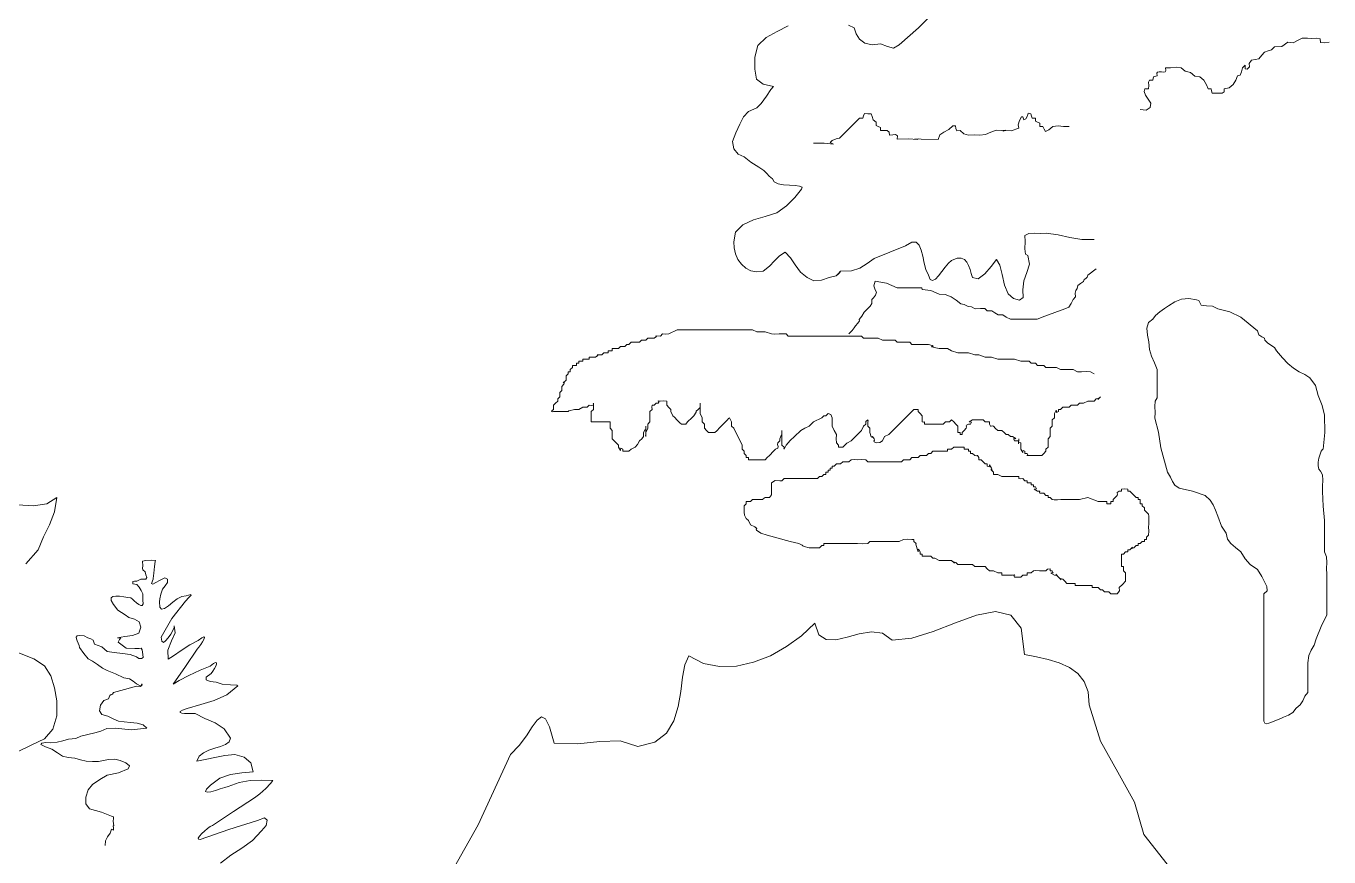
# Model space of a CAD drawing. Header units: millimetres. Extents: x -18 to 362, y -23 to 357.
# Drawn here: x 143.5 to 226.7, y 207.9 to 261 of the extents above; entities that cross this region are included whole.
import ezdxf

# ---------------------------------------------------------------- set-up
doc = ezdxf.new("R2010")
doc.units = ezdxf.units.MM
for name, color, linetype, lineweight in [('Aussen', 7, 'CONTINUOUS', 0), ('Innenkreis', 7, 'CONTINUOUS', 0), ('Motiv', 7, 'CONTINUOUS', 0), ('Pocket', 7, 'CONTINUOUS', 0)]:
    doc.layers.add(name, color=color, linetype=linetype, lineweight=lineweight)

msp = doc.modelspace()

# ---------------------------------------------------------------- linework, layer by layer
at = {"layer": 'Aussen'}
msp.add_circle((171.5385, 166.98825), 190, dxfattribs=at)
at = {"layer": 'Innenkreis'}
msp.add_circle((171.5385, 166.98825), 119, dxfattribs=at)
at = {"layer": 'Motiv', "color": 0}
for points in [[(196.0056, 261.0015), (196.37175, 260.8335), (196.50375, 260.445), (196.71855, 260.106), (197.0439, 259.863), (197.5104, 259.7625), (198.0564, 259.8135), (198.4983, 259.6545), (198.8808, 259.548), (199.2501, 259.7625), (200.4783, 260.8455), (201.66, 262.038)], [(211.7007, 247.3125), (210.9057, 247.314), (210.1497, 247.455), (209.3997, 247.626), (208.6272, 247.7145), (208.2597, 247.7115), (207.8787, 247.7235), (207.53385, 247.698), (207.28245, 247.5795), (207.2841, 247.197), (207.27435, 246.732), (207.315, 246.3735), (207.4704, 246.3045), (207.5673, 245.7495), (207.40845, 245.2155), (207.2001, 244.677), (207.14895, 244.1055), (207.171, 243.618), (206.9235, 243.45), (206.55495, 243.5505), (206.2131, 243.8595), (205.96635, 244.4025), (205.8177, 245.079), (205.67595, 245.688), (205.45455, 246.033), (205.1169, 245.604), (204.70665, 245.121), (204.29085, 244.8105), (203.93595, 244.902), (203.85135, 245.1405), (203.7699, 245.4), (203.6772, 245.655), (203.5608, 245.8785), (203.4078, 246.048), (203.20455, 246.138), (202.93905, 246.1215), (202.5975, 245.973), (202.4028, 245.8065), (202.1928, 245.5545), (201.97635, 245.268), (201.76335, 244.9965), (201.56145, 244.788), (201.3816, 244.6935), (201.23265, 244.7595), (201.12435, 245.037), (200.9574, 245.3955), (200.8428, 245.817), (200.7516, 246.249), (200.6547, 246.648), (200.5254, 246.96), (200.33325, 247.1415), (200.05185, 247.1415), (199.65225, 246.9105), (198.6537, 246.51), (197.64375, 246.108), (197.2044, 245.7825), (196.73955, 245.496), (196.19175, 245.3145), (195.5019, 245.304), (195.3447, 245.118), (195.30165, 245.0535), (195.3324, 245.0745), (195.39765, 245.139), (195.4587, 245.205), (195.47415, 245.2335), (195.40665, 245.1825), (195.2154, 245.01), (194.76855, 244.8945), (194.28345, 244.7325), (193.80105, 244.683), (193.3599, 244.902), (192.93825, 245.244), (192.60225, 245.6925), (192.2946, 246.1515), (191.9577, 246.5205), (191.60115, 246.273), (191.2887, 245.958), (190.95825, 245.6205), (190.5483, 245.304), (190.1445, 245.2485), (189.77595, 245.3145), (189.44865, 245.484), (189.1704, 245.7345), (188.9466, 246.0495), (188.78475, 246.408), (188.69175, 246.7905), (188.6739, 247.179), (188.78385, 247.794), (189.25905, 248.2485), (189.9444, 248.5695), (190.6824, 248.7855), (191.4231, 249.0315), (192.0498, 249.4755), (192.5754, 250.011), (193.01415, 250.527), (193.03845, 250.6575), (192.87975, 250.728), (192.5916, 250.7625), (192.23115, 250.7835), (191.8518, 250.8135), (191.50935, 250.8795), (191.26035, 251.001), (191.1585, 251.202), (190.9404, 251.364), (190.7793, 251.541), (190.58805, 251.7315), (190.2804, 251.931), (189.76035, 252.255), (189.34365, 252.6), (188.9679, 252.774), (188.68785, 253.1085), (188.6016, 253.575), (188.8083, 254.1405), (189.0597, 254.6955), (189.29655, 255.15), (189.6246, 255.501), (190.1535, 255.738), (190.4352, 256.014), (190.7622, 256.479), (191.05035, 256.9095), (191.2179, 257.085), (190.55565, 257.2305), (190.1283, 257.568), (190.0224, 258.201), (190.01265, 258.96), (190.2162, 259.701), (190.74435, 260.217), (191.44185, 260.607), (192.1545, 260.967)], [(214.6452, 255.6135), (215.0262, 255.588), (215.2692, 255.753), (215.3202, 256.032), (215.1132, 256.35), (214.9737, 256.548), (214.8972, 256.7805), (214.9467, 256.9485), (215.1807, 256.9515), (215.1852, 257.1555), (215.1702, 257.3625), (215.2272, 257.4975), (215.4492, 257.487), (215.4972, 257.718), (215.7327, 257.781), (215.6967, 257.943), (215.7492, 258.0165), (215.8572, 258.0345), (215.9937, 258.0255), (216.1302, 258.0165), (216.2382, 258.0375), (216.2892, 258.12), (216.2517, 258.291), (216.5802, 258.291), (216.9342, 258.3195), (217.2627, 258.282), (217.5177, 258.081), (217.8522, 257.988), (218.1267, 257.754), (218.4462, 257.7015), (218.7027, 257.4855), (218.8872, 257.2005), (218.9892, 256.9335), (219.1677, 256.9515), (219.2022, 256.806), (219.2472, 256.6575), (219.4557, 256.665), (219.6657, 256.659), (219.8757, 256.668), (220.0122, 256.746), (220.0002, 256.9515), (220.3167, 257.007), (220.5762, 257.217), (220.7622, 257.502), (220.8597, 257.781), (221.0382, 257.814), (221.1132, 258.0285), (221.1807, 258.288), (221.3397, 258.45), (221.3472, 258.2145), (221.4852, 258.201), (221.6187, 258.3405), (221.6067, 258.558), (221.7462, 258.783), (221.9802, 258.825), (222.2292, 258.867), (222.4107, 259.0935), (222.5817, 259.29), (222.8082, 259.365), (223.0377, 259.437), (223.2132, 259.629), (223.6887, 259.647), (224.0757, 259.914), (224.4147, 259.8885), (224.6967, 260.034), (224.9817, 260.184), (225.3297, 260.178), (225.5997, 260.1615), (225.9057, 260.1885), (226.1322, 260.1405), (226.1592, 259.8975), (226.4322, 259.8825), (226.7247, 259.9155)], [(193.761, 253.4715), (194.4546, 253.4655), (195.04125, 253.4085), (194.8443, 253.512), (194.9583, 253.644), (195.2121, 253.752), (195.4374, 253.788), (196.70625, 255.078), (196.9128, 255.0675), (196.97385, 255.2145), (197.0349, 255.3615), (197.2416, 255.345), (197.4549, 255.348), (197.52405, 255.186), (197.5851, 254.97), (197.778, 254.8095), (197.7708, 254.604), (197.9106, 254.541), (198.05055, 254.4795), (198.04575, 254.274), (198.27855, 254.2845), (198.4689, 254.271), (198.5952, 254.184), (198.63495, 253.9755), (198.831, 254.013), (199.01415, 254.0205), (199.12725, 253.9455), (199.1166, 253.7385), (199.8222, 253.7415), (200.4399, 253.713), (200.2146, 253.7235), (200.26905, 253.7355), (200.4621, 253.7415), (200.65305, 253.7385), (201.73785, 253.7115), (201.8421, 253.995), (202.101, 254.184), (202.41345, 254.355), (202.677, 254.58), (202.8324, 254.5725), (202.8651, 254.406), (202.9173, 254.25), (203.13285, 254.274), (203.3787, 254.0595), (203.6823, 253.9935), (204.0264, 253.995), (204.39345, 253.983), (204.75555, 254.0295), (205.0941, 254.1765), (205.43655, 254.298), (205.8102, 254.274), (206.0487, 254.295), (206.00565, 254.271), (205.8819, 254.2485), (205.8771, 254.274), (206.4018, 254.265), (206.87865, 254.43), (206.8527, 254.6385), (206.9325, 254.9295), (207.0528, 255.1515), (207.1497, 255.153), (207.21495, 254.9595), (207.3273, 255.024), (207.4323, 255.2115), (207.47595, 255.3795), (207.64875, 255.3465), (207.69405, 255.1935), (207.74865, 255.06), (207.9522, 255.078), (207.9477, 254.8725), (208.0857, 254.8095), (208.2237, 254.7465), (208.2207, 254.5425), (208.4277, 254.541), (208.5042, 254.3685), (208.5867, 254.2275), (208.8072, 254.316), (209.0637, 254.5275), (209.3937, 254.571), (209.7507, 254.544), (210.0942, 254.5425)], [(211.8342, 245.4375), (211.2987, 245.037), (211.2597, 244.9095), (211.1652, 244.836), (211.0692, 244.764), (211.0302, 244.635), (210.8352, 244.5105), (210.6582, 244.3755), (210.6177, 244.194), (210.5367, 244.053), (210.4782, 243.8955), (210.5037, 243.657), (210.3612, 243.4905), (210.2427, 243.24), (210.0852, 243.009), (209.8257, 242.895), (208.5537, 242.4255), (208.0572, 242.2335), (207.4875, 242.2245), (206.34585, 242.2245), (206.07225, 242.364), (205.8771, 242.5005), (205.5603, 242.5035), (205.35285, 242.637), (205.1568, 242.766), (204.8727, 242.76), (204.72225, 242.9085), (204.4299, 242.904), (204.10935, 242.895), (203.87265, 243.0285), (203.65845, 243.0315), (203.52345, 243.099), (203.39325, 243.1785), (203.19315, 243.2205), (202.8951, 243.4545), (202.5591, 243.666), (202.1904, 243.8085), (201.7941, 243.831), (201.2652, 244.0635), (200.7102, 244.125), (200.68335, 244.2315), (200.56035, 244.2435), (200.47335, 244.224), (200.55555, 244.233), (199.1166, 244.233), (198.4308, 244.53), (197.70645, 244.6515), (197.6283, 244.365), (197.71035, 244.0995), (197.7885, 243.954), (197.7291, 243.765), (197.60475, 243.5895), (197.49075, 243.483), (197.49, 243.243), (197.38335, 243.057), (197.21085, 242.8845), (197.01135, 242.6835), (196.8585, 242.427), (196.68105, 242.2065), (196.7103, 242.136), (196.6053, 241.974), (196.4604, 241.8), (196.37175, 241.689), (196.2366, 241.515), (196.03725, 241.2885)], [(211.7007, 238.7445), (211.4712, 238.8675), (211.1817, 238.8855), (210.8832, 238.866), (210.6297, 238.878), (210.3612, 239.0115), (209.9592, 239.013), (209.5587, 239.0115), (209.2902, 239.1465), (208.9557, 239.1465), (208.6212, 239.1465), (208.4877, 239.28), (208.2207, 239.28), (208.0857, 239.28), (207.9522, 239.4135), (207.6843, 239.4135), (207.5502, 239.547), (207.2841, 239.556), (207.0147, 239.547), (206.61345, 239.682), (206.34585, 239.682), (205.9437, 239.682), (205.54245, 239.682), (205.1406, 239.8155), (204.73935, 239.8155), (204.3372, 239.949), (204.0696, 239.949), (203.66835, 240.0825), (202.99845, 240.0825), (202.5975, 240.2175), (202.3296, 240.351), (201.9276, 240.351), (201.7941, 240.351), (201.4791, 240.432), (201.336, 240.471), (201.3108, 240.4845), (201.3522, 240.486), (201.4068, 240.486), (201.42225, 240.4995), (201.34575, 240.54), (201.12435, 240.618), (200.991, 240.618), (200.8143, 240.6165), (200.51085, 240.6105), (200.21205, 240.6105), (200.0535, 240.618), (199.92, 240.753), (199.51785, 240.753), (199.1166, 240.753), (198.9825, 240.8865), (198.71475, 240.8865), (198.3135, 240.8865), (198.1791, 240.8865), (197.91135, 241.02), (197.778, 241.02), (197.6145, 241.017), (197.36055, 241.011), (197.1147, 241.0095), (196.97385, 241.02), (196.8405, 241.1535), (196.4385, 241.1535), (192.55665, 241.1535), (192.1545, 241.1535), (192.02115, 241.2885), (191.86155, 241.302), (191.5794, 241.293), (191.28315, 241.281), (191.08365, 241.2885), (190.6824, 241.422), (190.14705, 241.422), (189.8793, 241.5555), (189.6114, 241.5555), (185.3277, 241.5555), (185.05995, 241.5555), (184.5246, 241.2885), (184.3056, 241.2825), (184.12245, 241.2885), (183.98895, 241.1535), (183.72375, 241.161), (183.70665, 241.161), (183.7302, 241.125), (183.5871, 241.02), (183.38595, 241.02), (183.18585, 241.02), (183.05145, 240.8865), (182.9172, 240.8865), (182.7837, 240.8865), (182.6502, 240.753), (182.38155, 240.753), (182.1147, 240.753), (181.9806, 240.618), (181.8471, 240.618), (181.7127, 240.4845), (181.57845, 240.4845), (181.44495, 240.4845), (181.3116, 240.351), (181.10085, 240.351), (180.9096, 240.351), (180.9096, 240.2175), (180.7752, 240.2175), (180.64185, 240.2175), (180.64185, 240.0825), (180.51405, 240.075), (180.3741, 240.0825), (180.2406, 239.949), (179.9754, 239.9565), (179.9583, 239.9565), (179.98185, 239.919), (179.83845, 239.8155), (179.62785, 239.8155), (179.4375, 239.8155), (179.4375, 239.682), (179.2356, 239.682), (179.03535, 239.682), (179.03535, 239.547), (178.90095, 239.5485), (178.7676, 239.547), (178.7676, 239.4135), (178.63335, 239.4135), (178.63335, 239.28), (178.4991, 239.2815), (178.3656, 239.28), (178.3656, 239.1465), (178.2321, 239.0115), (178.2321, 238.878), (178.09785, 238.878), (178.09785, 238.7445), (177.96435, 238.611), (177.96435, 238.4775), (177.96435, 238.344), (177.78375, 238.17), (177.80415, 238.191), (177.87165, 238.221), (177.8301, 238.0755), (177.6966, 237.9405), (177.6966, 237.807), (177.6966, 237.6735), (177.5625, 237.54), (177.5625, 237.4065), (177.5625, 237.273), (177.42885, 237.138), (177.42885, 237.0045), (177.2946, 236.871), (177.16125, 236.7375), (177.16125, 236.604), (177.16125, 236.469), (177.0831, 236.4045), (177.02685, 236.3355), (177.07665, 236.319), (177.16125, 236.3355), (177.8301, 236.3355), (178.08, 236.3325), (178.0914, 236.3415), (178.1394, 236.379), (178.5, 236.469), (178.7676, 236.469), (179.03535, 236.6025), (179.3031, 236.6025), (179.4375, 236.7375), (179.5773, 236.7285), (179.7051, 236.7375), (179.69925, 236.8155), (179.7051, 236.8695), (179.72145, 236.82), (179.7051, 236.7375), (179.7051, 236.6025), (179.7051, 236.469), (179.57085, 236.3355), (179.5626, 236.142), (179.57085, 235.9335), (179.57085, 235.8), (179.57085, 235.6665), (179.7051, 235.6665), (180.64185, 235.6665), (180.77595, 235.6665), (180.77595, 235.4745), (180.77595, 235.263), (180.9096, 235.131), (180.9129, 234.864), (180.9096, 234.5955), (181.1025, 234.399), (181.3116, 234.1935), (181.3116, 234.06), (181.43115, 233.8425), (181.44495, 233.8875), (181.4589, 233.985), (181.57935, 233.925), (181.57935, 233.7915), (181.7127, 233.7915), (181.8471, 233.7915), (181.9806, 233.7915), (182.1147, 233.925), (182.38245, 234.06), (182.53635, 234.2325), (182.6502, 234.4605), (182.7951, 234.5895), (182.9181, 234.729), (182.9181, 234.996), (183.00825, 235.188), (183.04665, 235.155), (183.0531, 235.1115), (183.05145, 235.263), (183.05145, 235.398), (183.05145, 234.8625), (183.06765, 234.7785), (183.05145, 234.729), (183.03435, 234.7785), (183.05145, 234.8625), (183.05145, 234.996), (183.18585, 235.263), (183.18585, 235.5315), (183.31905, 235.6665), (183.31905, 235.9995), (183.31905, 236.3355), (183.45345, 236.469), (183.4446, 236.6085), (183.45345, 236.7375), (183.5871, 236.7375), (183.7212, 236.8695), (183.8547, 236.8695), (183.90015, 236.967), (183.8547, 237.0045), (183.84165, 237.009), (183.98895, 237.0045), (184.19805, 237.0135), (184.3902, 237.0045), (184.3902, 236.7375), (184.51785, 236.5995), (184.6578, 236.469), (184.6578, 236.3355), (184.7922, 236.067), (184.88415, 235.9635), (185.055, 235.788), (185.22825, 235.6185), (185.3277, 235.5315), (185.4612, 235.5315), (185.60685, 235.536), (185.72895, 235.6665), (185.99655, 235.9335), (186.1308, 236.067), (186.26595, 236.292), (186.27075, 236.3355), (186.2724, 236.346), (186.3987, 236.469), (186.52725, 236.5905), (186.53205, 236.7375), (186.53205, 236.8695), (186.5208, 236.5275), (186.53205, 236.2005), (186.66645, 235.9335), (186.66645, 235.6665), (186.7998, 235.5315), (186.7998, 235.263), (186.93405, 235.131), (187.0677, 234.996), (187.26855, 234.993), (187.46955, 234.996), (187.59495, 235.104), (187.79685, 235.308), (188.001, 235.5225), (188.13855, 235.6665), (188.2728, 235.8), (188.33475, 235.893), (188.40615, 235.9335), (188.54055, 235.683), (188.54055, 235.398), (188.6739, 235.263), (188.9418, 234.729), (189.07605, 234.4605), (189.20955, 234.1935), (189.20955, 233.925), (189.34365, 233.7915), (189.34365, 233.658), (189.4773, 233.523), (189.4773, 233.3895), (189.6114, 233.3895), (189.6114, 233.256), (189.7449, 233.256), (189.94125, 233.253), (190.24065, 233.247), (190.52625, 233.247), (190.6824, 233.256), (190.81605, 233.3895), (190.95015, 233.523), (191.2179, 233.7915), (191.3514, 233.925), (191.4873, 233.9985), (191.50515, 234.1035), (191.47905, 234.2205), (191.4858, 234.327), (191.61915, 234.4605), (191.61915, 234.5955), (191.7045, 234.81), (191.74365, 234.855), (191.75355, 234.8715), (191.75355, 234.996), (191.75355, 235.131), (191.74935, 234.9435), (191.74365, 234.6375), (191.742, 234.3435), (191.75355, 234.1935), (191.88675, 234.06), (191.88285, 233.9655), (191.88675, 233.925), (192.02115, 234.1935), (192.28725, 234.4755), (192.55665, 234.729), (192.9579, 235.131), (193.22565, 235.2645), (193.49325, 235.398), (193.761, 235.6665), (194.29665, 235.9335), (194.43075, 236.067), (194.5644, 236.067), (194.6985, 236.2005), (194.88825, 236.142), (194.9664, 235.9335), (194.9664, 235.6665), (194.9664, 235.398), (195.09975, 235.131), (195.23415, 234.8625), (195.22905, 234.594), (195.23415, 234.327), (195.3675, 234.1935), (195.3675, 234.06), (195.5019, 234.06), (195.6354, 234.06), (195.7695, 234.1935), (195.89325, 234.3195), (195.903, 234.321), (195.9462, 234.3255), (196.17075, 234.4605), (196.305, 234.5955), (196.5729, 234.8625), (196.8405, 235.131), (196.97385, 235.398), (197.10825, 235.5315), (197.1066, 235.6965), (197.2416, 235.8), (197.2581, 235.749), (197.2416, 235.6665), (197.2416, 235.398), (197.376, 235.263), (197.376, 234.996), (197.45745, 234.7185), (197.4939, 234.7065), (197.53785, 234.7395), (197.64375, 234.5955), (197.6616, 234.4965), (197.63385, 234.447), (197.6445, 234.405), (197.778, 234.327), (198.0075, 234.3615), (198.1791, 234.4605), (198.3135, 234.729), (198.58125, 234.8625), (198.84885, 235.131), (200.0535, 236.3355), (200.1876, 236.469), (200.32125, 236.469), (200.45535, 236.469), (200.45535, 236.3355), (200.58885, 236.2005), (200.7231, 236.067), (200.7231, 235.9335), (200.7231, 235.6665), (200.7849, 235.662), (200.8566, 235.6665), (200.8566, 235.5315), (201.0462, 235.5315), (201.25875, 235.5315), (201.4329, 235.5285), (201.6933, 235.524), (201.9375, 235.524), (202.06185, 235.5315), (202.19535, 235.6665), (202.3287, 235.6665), (202.4631, 235.6665), (202.52745, 235.743), (202.5975, 235.8), (202.73085, 235.6665), (202.8651, 235.5315), (202.99845, 235.398), (202.99845, 235.197), (202.99845, 234.996), (203.13285, 234.996), (203.13285, 234.8625), (203.2662, 234.8625), (203.2662, 234.996), (203.3997, 235.131), (203.5341, 235.263), (203.5521, 235.3635), (203.52435, 235.4115), (203.535, 235.4535), (203.66835, 235.5315), (203.80185, 235.5315), (203.86125, 235.6515), (203.76345, 235.665), (203.71875, 235.68), (203.93595, 235.8), (204.0444, 235.8045), (204.2706, 235.8045), (204.49605, 235.8045), (204.60495, 235.8), (204.73935, 235.6665), (204.8793, 235.6755), (205.0071, 235.6665), (205.0071, 235.5315), (205.0851, 235.3995), (205.12665, 235.389), (205.1754, 235.4175), (205.2747, 235.398), (205.4058, 235.2585), (205.54245, 235.131), (205.8102, 235.131), (205.94625, 235.002), (206.0781, 234.8625), (206.21145, 234.8625), (206.34585, 234.729), (206.47905, 234.729), (206.69565, 234.609), (206.65095, 234.594), (206.5533, 234.5805), (206.61345, 234.4605), (206.7468, 234.4605), (206.8812, 234.4605), (206.8926, 234.5565), (206.8812, 234.5955), (206.87055, 234.264), (206.8641, 234.261), (206.89905, 234.357), (207.0147, 234.327), (207.0147, 234.1365), (207.0147, 233.925), (207.13515, 233.709), (207.14895, 233.754), (207.1629, 233.8515), (207.28245, 233.7915), (207.28245, 233.658), (207.41655, 233.658), (207.4623, 233.5605), (207.4158, 233.5245), (207.40365, 233.5185), (207.5502, 233.523), (207.72435, 233.52), (207.9852, 233.5155), (208.2282, 233.5155), (208.3527, 233.523), (208.4877, 233.658), (208.6212, 233.7915), (208.6212, 233.925), (208.7547, 234.06), (208.7547, 234.327), (208.7547, 234.5955), (208.8882, 234.729), (208.8882, 234.996), (208.8882, 235.263), (209.0232, 235.398), (209.0232, 235.599), (209.0232, 235.8), (209.1567, 235.9335), (209.1567, 236.0685), (209.1567, 236.2005), (209.2767, 236.418), (209.2902, 236.373), (209.3052, 236.2755), (209.4237, 236.3355), (209.4237, 236.469), (209.5587, 236.469), (209.6922, 236.6025), (209.8932, 236.6025), (210.0942, 236.6025), (210.2277, 236.7375), (210.4287, 236.7375), (210.6297, 236.7375), (210.7632, 236.8695), (211.0302, 236.8695), (211.2987, 237.0045), (211.5042, 237.0015), (211.7007, 237.0045), (211.8342, 237.138), (211.9797, 237.18), (211.9497, 237.1125), (211.9272, 237.0915), (212.1012, 237.273)], [(142.90665, 230.3685), (143.92875, 230.307), (144.7995, 230.4465), (145.43355, 230.8455), (145.27635, 229.92), (144.95835, 229.1055), (144.57585, 228.3237), (144.2283, 227.4993), (143.45835, 226.59765)], [(155.87535, 207.4854), (156.5385, 207.99495), (157.245, 208.4475), (157.9221, 208.9356), (158.49825, 209.55075), (158.8026, 209.9049), (158.86845, 210.23535), (158.68875, 210.38655), (158.2533, 210.2043), (156.40905, 209.6322), (154.5798, 208.9992), (154.47075, 209.01285), (154.4691, 209.09355), (154.5504, 209.2206), (154.69125, 209.3769), (154.8678, 209.5419), (155.05575, 209.69745), (155.23245, 209.82435), (155.37405, 209.9016), (156.7095, 210.78795), (158.0475, 211.6644), (158.3997, 211.92), (158.7774, 212.256), (159.08745, 212.57415), (159.2364, 212.7744), (158.5047, 212.78415), (157.77885, 212.7606), (157.0677, 212.64585), (156.38385, 212.38545), (156.165, 212.32095), (155.8728, 212.2275), (155.55555, 212.1306), (155.2602, 212.055), (155.03475, 212.02635), (154.92645, 212.06955), (154.98495, 212.2095), (155.2569, 212.4717), (155.84685, 212.90865), (156.5208, 213.14535), (157.2402, 213.25935), (157.9668, 213.32535), (157.81395, 213.90225), (157.39305, 214.2651), (156.8064, 214.41915), (156.15765, 214.3671), (154.36575, 213.99435), (154.52685, 214.3125), (154.79955, 214.54035), (155.14365, 214.70475), (155.5197, 214.83075), (155.88675, 214.9464), (156.2049, 215.07495), (156.43365, 215.2449), (156.5337, 215.481), (156.1137, 216.0654), (155.5344, 216.44535), (154.88835, 216.7368), (154.26885, 217.0575), (154.05, 217.0452), (153.8148, 217.0419), (153.59355, 217.05075), (153.41595, 217.0746), (153.3135, 217.11435), (153.31605, 217.1745), (153.4551, 217.25685), (153.76035, 217.3641), (154.62375, 217.61415), (155.48955, 217.872), (156.30015, 218.2383), (157.00155, 218.81205), (156.9366, 218.86725), (156.5208, 218.886), (155.99835, 218.92575), (155.6133, 219.0471), (155.2251, 219.09345), (154.9794, 219.2019), (154.9671, 219.3744), (155.27955, 219.6126), (155.39925, 219.7608), (155.50575, 219.92205), (155.5881, 220.0758), (155.6346, 220.20435), (155.6328, 220.28655), (155.57265, 220.30365), (155.44155, 220.2369), (155.22825, 220.0644), (154.57725, 219.8106), (153.8694, 219.48105), (153.24675, 219.1602), (152.85375, 218.9292), (153.64785, 220.0578), (154.39185, 221.15895), (154.50495, 221.2917), (154.6278, 221.45685), (154.74105, 221.62935), (154.82385, 221.7831), (154.85565, 221.89395), (154.8174, 221.93535), (154.6881, 221.8824), (154.4487, 221.70915), (153.927, 221.43555), (153.38265, 221.07435), (152.892, 220.731), (152.53395, 220.512), (152.5185, 221.0979), (152.76015, 221.67885), (152.98395, 222.20955), (152.9181, 222.64245), (152.92035, 222.55065), (152.8431, 222.35685), (152.71125, 222.11355), (152.5494, 221.8701), (152.38155, 221.67975), (152.2335, 221.5926), (152.1294, 221.65875), (152.0943, 221.9304), (152.7756, 223.12095), (153.64725, 224.2326), (153.8595, 224.45085), (154.01175, 224.607), (153.9897, 224.65575), (153.6828, 224.5524), (153.4143, 224.52975), (153.1239, 224.3775), (152.8302, 224.15865), (152.55345, 223.93395), (152.3124, 223.7631), (152.12535, 223.7085), (152.01225, 223.8297), (151.9926, 224.1879), (152.0025, 224.37825), (152.07075, 224.67705), (152.1864, 224.98305), (152.34015, 225.19545), (152.49885, 225.40455), (152.4948, 225.61935), (152.32305, 225.7089), (151.9821, 225.53805), (151.75995, 225.411), (151.55805, 225.3135), (151.47015, 225.34995), (151.59135, 225.6252), (151.59, 225.6756), (151.62645, 226.00845), (151.67625, 226.43385), (151.71345, 226.76205), (151.72335, 226.8198), (151.46205, 226.8441), (151.12515, 226.82955), (150.91035, 226.7676), (150.93075, 226.48605), (150.9078, 226.33395), (150.92745, 226.23315), (151.07385, 226.10115), (151.1196, 225.9066), (151.17885, 225.73095), (151.11375, 225.6219), (150.78825, 225.6252), (150.54885, 225.4908), (150.3831, 225.4917), (150.2943, 225.486), (150.2853, 225.32805), (150.5376, 225.28575), (150.6996, 225.12225), (150.81345, 224.9016), (150.92175, 224.6877), (150.92175, 224.28645), (150.93645, 224.05035), (150.8874, 223.9428), (150.7908, 223.93725), (150.6621, 224.00385), (150.51885, 224.1156), (150.37635, 224.2425), (150.2529, 224.35725), (150.16335, 224.43045), (149.95575, 224.46135), (149.70435, 224.50125), (149.43975, 224.53365), (149.1948, 224.54265), (149.00115, 224.51265), (148.8906, 224.42565), (148.8954, 224.2668), (149.0475, 224.0187), (149.33085, 223.6419), (149.7873, 223.35375), (150.02895, 223.18455), (150.387, 223.0689), (150.69615, 222.8973), (150.7947, 222.55875), (150.6726, 222.17295), (150.27225, 222.0264), (149.76285, 221.976), (149.3154, 221.87685), (149.517, 221.87835), (149.43165, 221.76375), (149.3373, 221.6049), (149.51625, 221.4747), (149.85, 221.22495), (150.41475, 221.2071), (150.68085, 221.20845), (150.81345, 221.21355), (150.87285, 221.115), (150.92175, 220.80585), (150.94935, 220.6299), (150.83055, 220.5519), (150.6573, 220.5681), (150.5205, 220.67145), (150.12405, 220.81065), (149.622, 220.88475), (149.09955, 220.93605), (148.6464, 221.00595), (148.311, 221.3151), (147.84315, 221.4747), (147.75375, 221.7228), (147.60135, 221.81805), (147.402, 221.87595), (147.17325, 222.0102), (146.88765, 222.0354), (146.72745, 222.0054), (146.6655, 221.9295), (146.6754, 221.82135), (146.7291, 221.6895), (146.79975, 221.5464), (146.86155, 221.40135), (146.88765, 221.26635), (147.1629, 220.88865), (147.44115, 220.5381), (147.7137, 220.3908), (148.0278, 220.17105), (148.35015, 219.95205), (148.6464, 219.8016), (149.18265, 219.59085), (149.71725, 219.33285), (150.06165, 219.26595), (150.30885, 219.11385), (150.52785, 218.93805), (150.78825, 218.7972), (150.86385, 218.9445), (150.87375, 218.8746), (150.7737, 218.76645), (150.5205, 218.7972), (149.7612, 218.5719), (149.0475, 218.39595), (148.9791, 218.2806), (148.8945, 218.2569), (148.80495, 218.19825), (148.72035, 217.97625), (148.4373, 217.88745), (148.22475, 217.5717), (148.15725, 217.212), (148.311, 216.9897), (148.68615, 216.87435), (149.0304, 216.7092), (149.37225, 216.56835), (149.736, 216.52605), (150.1347, 216.4812), (150.56685, 216.4356), (150.9471, 216.3339), (151.1895, 216.12), (150.17865, 216.00435), (149.1672, 216.12), (148.62435, 216.09615), (148.2444, 215.91885), (147.8571, 215.8173), (147.40455, 215.7171), (146.9691, 215.60055), (146.6379, 215.4501), (146.1837, 215.39895), (145.80375, 215.30205), (145.44165, 215.2125), (145.03875, 215.1825), (144.7164, 215.19615), (144.4602, 215.15475), (144.40725, 215.0595), (144.69615, 214.9131), (145.1112, 214.77135), (145.4643, 214.5426), (145.79895, 214.332), (146.1618, 214.245), (146.58405, 214.19115), (146.94315, 214.09095), (147.29625, 214.0008), (147.70155, 213.97785), (148.0962, 213.97395), (148.416, 214.04385), (148.7358, 214.11645), (149.13135, 214.12125), (149.4837, 214.05285), (149.8452, 213.89745), (150.06315, 213.70035), (149.985, 213.5091), (149.3697, 213.261), (148.6464, 213.10815), (148.18245, 212.8272), (147.7089, 212.505), (147.4329, 212.17065), (147.27825, 211.7139), (147.28815, 211.26885), (147.5079, 210.966), (148.2801, 210.7554), (148.91415, 210.49725), (149.04825, 210.45105), (149.0589, 210.34995), (149.03535, 210.1677), (149.0646, 209.87805), (149.0328, 209.87805), (149.0598, 209.73075), (149.05155, 209.60295), (148.9206, 209.6631), (148.8399, 209.406), (148.67565, 209.17245), (148.53075, 208.9251), (148.512, 208.62315)], [(169.7979, 205.41015), (172.33845, 209.9349), (174.41055, 214.4394), (174.97605, 215.00835), (175.4343, 215.62185), (175.80705, 216.1914), (176.11785, 216.6237), (176.388, 216.82785), (176.6427, 216.7131), (176.9025, 216.1875), (177.192, 215.15865), (178.71225, 215.1156), (180.12825, 215.2572), (181.41585, 215.2971), (182.5518, 214.9497), (183.63585, 215.22135), (184.3779, 215.79345), (184.8516, 216.57885), (185.13225, 217.4943), (185.2944, 218.4522), (185.4114, 219.36855), (185.5578, 220.15725), (185.80935, 220.7316), (186.74625, 220.25085), (187.7691, 220.04085), (188.84415, 220.0725), (189.9396, 220.3158), (191.0202, 220.74135), (192.0546, 221.31855), (193.0083, 222.0183), (193.8498, 222.8094), (194.10705, 222.07365), (194.57415, 221.76765), (195.19665, 221.76285), (195.9225, 221.9304), (196.698, 222.1404), (197.4696, 222.26415), (198.18495, 222.17295), (198.79125, 221.7369), (200.04375, 221.85555), (201.42315, 222.28515), (202.8366, 222.837), (204.1947, 223.3221), (205.40655, 223.5522), (206.3808, 223.3383), (207.0276, 222.4929), (207.25635, 220.82625), (208.0107, 220.6683), (208.7592, 220.49325), (209.4717, 220.27605), (210.1167, 219.9879), (210.6612, 219.60285), (211.0722, 219.09345), (211.3212, 218.4318), (211.3722, 217.5921), (212.0997, 215.2824), (213.2127, 213.30015), (214.2822, 211.395), (214.8792, 209.31495), (216.3597, 207.4269)], [(142.11885, 221.25825), (143.9604, 220.5381), (144.63675, 220.0971), (145.05105, 219.4548), (145.2879, 218.685), (145.43355, 217.8606), (145.422, 216.89055), (145.16415, 216.0564), (144.63915, 215.4216), (143.82705, 215.04885), (141.8283, 214.0683)]]:
    msp.add_lwpolyline(points, dxfattribs=at)
for points in [[(218.3937, 243.4305), (218.5467, 243.1185), (218.8737, 243.0735), (219.2622, 243.0705), (219.5982, 242.8845), (220.3662, 242.7045), (221.0712, 242.3595), (222.1422, 241.4775), (222.2202, 241.2285), (222.4047, 241.104), (222.5757, 241.0185), (222.6117, 240.8865), (222.7662, 240.714), (222.9957, 240.573), (223.2162, 240.42), (223.3482, 240.2175), (223.7427, 239.7615), (224.0817, 239.409), (224.4282, 239.0955), (224.7987, 238.878), (225.1617, 238.6935), (225.4902, 238.476), (225.8352, 237.9945), (226.0092, 237.3645), (226.2687, 236.7165), (226.4262, 236.097), (226.4337, 235.0005), (226.3347, 233.922), (226.2837, 233.913), (226.2102, 233.7975), (226.1307, 233.604), (226.0602, 233.364), (226.0137, 233.106), (226.0062, 232.86), (226.0542, 232.656), (226.1712, 232.524), (226.2792, 232.29), (226.3017, 231.951), (226.2882, 231.573), (226.2927, 231.2175), (226.3362, 230.286), (226.4262, 229.374), (226.4262, 227.3649), (226.5552, 227.04765), (226.5732, 226.6848), (226.5522, 226.30545), (226.5612, 225.9369), (226.5612, 223.34895), (226.2102, 222.5985), (225.8937, 221.8083), (225.7527, 221.41935), (225.5697, 221.09955), (225.4152, 220.7529), (225.3552, 220.2849), (225.3552, 218.39595), (225.1662, 218.1504), (225.0312, 217.86225), (224.8722, 217.5912), (224.6142, 217.3977), (224.4042, 217.11345), (224.1207, 216.9393), (223.8012, 216.80835), (223.4817, 216.65535), (223.3527, 216.63015), (223.1952, 216.56655), (223.0257, 216.4893), (222.8592, 216.42345), (222.7107, 216.39585), (222.5982, 216.4308), (222.5367, 216.55365), (222.5442, 216.78975), (222.5442, 224.6877), (222.7572, 224.89185), (222.7287, 225.15555), (222.5742, 225.46395), (222.4122, 225.80085), (222.1377, 226.2519), (221.6712, 226.5576), (221.3502, 226.92225), (221.0712, 227.3649), (220.7412, 227.6523), (220.4382, 227.9028), (220.2177, 228.18615), (220.1352, 228.57015), (219.8442, 229.0185), (219.5997, 229.641), (219.4467, 230.0265), (219.3027, 230.364), (219.1062, 230.6745), (218.7957, 230.9805), (217.9797, 231.252), (217.1217, 231.4485), (216.8607, 231.63), (216.7122, 231.8595), (216.5862, 232.134), (216.3867, 232.452), (215.9697, 234.018), (215.8137, 235.02), (215.5827, 235.9185), (215.5887, 236.271), (215.5692, 236.6475), (215.5902, 236.985), (215.7192, 237.2175), (215.7162, 239.0115), (215.5512, 239.445), (215.3727, 239.8635), (215.2347, 240.3), (215.1882, 240.7755), (215.1012, 241.2015), (215.0727, 241.647), (215.1657, 242.0205), (215.4492, 242.2245), (215.6217, 242.4585), (215.8872, 242.6925), (216.1857, 242.91), (216.4602, 243.0855), (216.8487, 243.3315), (217.2792, 243.5025), (217.7472, 243.5595), (218.2467, 243.4605), (218.3937, 243.4305)], [(211.2987, 230.8455), (210.7632, 230.712), (210.4947, 230.712), (209.6922, 230.712), (209.5722, 230.709), (209.3592, 230.7015), (209.1432, 230.7015), (209.0232, 230.712), (208.8882, 230.8455), (208.7547, 230.8455), (208.7547, 230.9805), (208.6212, 230.9805), (208.4877, 231.114), (208.2207, 231.114), (208.2162, 231.177), (208.2207, 231.2475), (208.0857, 231.2475), (207.8682, 231.3675), (207.9132, 231.3825), (208.0107, 231.396), (207.9522, 231.516), (207.8178, 231.516), (207.8178, 231.6495), (207.6843, 231.6495), (207.6843, 231.783), (207.5502, 231.783), (207.41655, 231.783), (207.41655, 231.9165), (207.28245, 231.9165), (207.14895, 232.0515), (207.0081, 232.0425), (206.8812, 232.0515), (206.8812, 232.185), (206.7468, 232.185), (206.61345, 232.185), (206.1918, 232.1745), (205.8102, 232.185), (205.54245, 232.3185), (205.4001, 232.305), (205.2747, 232.3185), (205.2747, 232.452), (205.09335, 232.626), (205.1145, 232.605), (205.182, 232.575), (205.1406, 232.7205), (205.02, 232.9365), (205.0062, 232.893), (204.9924, 232.7955), (204.8727, 232.854), (204.8727, 232.9875), (204.73935, 232.9875), (204.60495, 233.1225), (204.4716, 233.256), (204.3372, 233.256), (204.3372, 233.3895), (204.2583, 233.523), (204.2169, 233.5335), (204.168, 233.505), (204.0696, 233.523), (203.93595, 233.658), (203.80185, 233.658), (203.80185, 233.7915), (203.66835, 233.7915), (203.66835, 233.925), (203.5341, 233.925), (203.4006, 233.925), (203.4006, 234.06), (203.20935, 234.0615), (202.99845, 234.06), (202.8651, 234.06), (202.73085, 234.06), (202.5975, 233.925), (202.45665, 233.934), (202.3296, 233.925), (202.3296, 233.7915), (202.19535, 233.7915), (202.02285, 233.7945), (201.77055, 233.8005), (201.5295, 233.802), (201.3921, 233.7915), (201.25875, 233.658), (201.12435, 233.658), (200.991, 233.523), (200.79, 233.5245), (200.58885, 233.523), (200.45535, 233.3895), (200.25435, 233.3895), (200.0535, 233.3895), (199.92, 233.256), (199.71885, 233.256), (199.51785, 233.256), (199.3845, 233.1225), (199.0653, 233.1135), (198.71475, 233.1225), (197.64375, 233.1225), (197.2416, 233.1225), (197.10825, 233.256), (196.85355, 233.262), (196.5729, 233.256), (196.36455, 233.2635), (196.17075, 233.256), (196.03725, 233.1225), (195.83625, 233.1225), (195.6354, 233.1225), (195.5019, 232.9875), (195.3675, 232.989), (195.23415, 232.9875), (195.09975, 232.854), (194.9664, 232.854), (194.9664, 232.7205), (194.832, 232.7205), (194.832, 232.587), (194.6985, 232.587), (194.6985, 232.452), (194.5644, 232.452), (194.5644, 232.3185), (194.43075, 232.3185), (194.29665, 232.185), (194.16315, 232.185), (194.0289, 232.0515), (193.8954, 232.0515), (192.2889, 232.0515), (192.08055, 232.059), (191.88675, 232.0515), (191.75355, 231.9165), (191.61915, 231.9165), (191.32065, 231.927), (191.08365, 231.783), (191.0772, 231.5295), (191.08365, 231.2475), (191.0862, 231.021), (190.95015, 230.8455), (190.81605, 230.8455), (190.6824, 230.8455), (190.545, 230.7555), (190.54155, 230.7165), (190.54245, 230.7105), (190.4148, 230.712), (190.14615, 230.718), (189.8793, 230.712), (189.7449, 230.5785), (189.60495, 230.5875), (189.4773, 230.5785), (189.4773, 230.445), (189.34365, 230.31), (189.33555, 230.118), (189.34365, 229.9095), (189.35265, 229.7205), (189.4773, 229.5075), (189.6114, 229.374), (189.7449, 229.1055), (190.01265, 228.972), (190.1502, 228.8526), (190.11285, 228.82095), (190.12575, 228.7647), (190.4148, 228.57015), (190.81605, 228.43605), (192.2889, 228.0348), (192.82425, 227.90055), (193.05645, 227.80365), (193.09875, 227.7525), (193.1703, 227.70855), (193.49325, 227.63265), (193.8954, 227.63265), (194.0289, 227.63265), (194.16315, 227.63265), (194.29665, 227.76705), (194.43075, 227.76705), (194.43075, 227.90055), (194.52855, 227.9037), (194.74335, 227.9028), (194.96955, 227.90205), (195.09975, 227.90055), (196.5729, 227.90055), (196.92345, 227.8923), (197.2416, 227.90055), (197.376, 228.0348), (197.5689, 228.0429), (197.778, 228.0348), (198.71475, 228.0348), (198.97185, 228.0258), (199.2501, 228.0348), (199.51785, 228.1683), (199.7766, 228.17955), (200.0535, 228.1683), (200.1876, 228.1683), (200.1876, 228.0348), (200.3229, 227.90625), (200.331, 227.89725), (200.30085, 227.8908), (200.32125, 227.76705), (200.4123, 227.4969), (200.45625, 227.38125), (200.4669, 227.37555), (200.4612, 227.4324), (200.4546, 227.50575), (200.4627, 227.5506), (200.5026, 227.51895), (200.58885, 227.3649), (200.58885, 227.23155), (200.7231, 227.23155), (200.7231, 227.0973), (200.9706, 227.09325), (201.25875, 227.0973), (201.3921, 226.96365), (201.52635, 226.96365), (201.7941, 226.82955), (202.11975, 226.8189), (202.4631, 226.82955), (202.5975, 226.82955), (202.77075, 226.6497), (202.7496, 226.67085), (202.7193, 226.73835), (202.8651, 226.69605), (202.99845, 226.5618), (203.13285, 226.5618), (203.2956, 226.56585), (203.5479, 226.5717), (203.79285, 226.57305), (203.93595, 226.5618), (204.0696, 226.4283), (204.40395, 226.4283), (204.73935, 226.4283), (204.8703, 226.28835), (205.0071, 226.16055), (205.2747, 226.16055), (205.54245, 226.02615), (205.68405, 226.0401), (205.8102, 226.02615), (205.8102, 225.89295), (205.90785, 225.8904), (206.12265, 225.8904), (206.34885, 225.89205), (206.47905, 225.89295), (206.6256, 225.8976), (206.6127, 225.89295), (206.5671, 225.8553), (206.61345, 225.75855), (206.8104, 225.7464), (207.0147, 225.75855), (207.14895, 225.89295), (207.2889, 225.8847), (207.41655, 225.89295), (207.41655, 226.02615), (207.54375, 226.03515), (207.6843, 226.02615), (207.8178, 226.16055), (207.9657, 226.17285), (208.2192, 226.16055), (208.4727, 226.14915), (208.6212, 226.16055), (208.7292, 226.27365), (208.8882, 226.29405), (208.8882, 226.16055), (209.0232, 226.16055), (209.0817, 226.041), (208.9857, 226.02705), (208.9392, 226.01325), (209.1567, 225.89295), (209.3007, 225.8514), (209.2707, 225.9189), (209.2497, 225.9399), (209.4237, 225.75855), (209.5977, 225.5787), (209.5767, 225.6), (209.5467, 225.6675), (209.6922, 225.6252), (209.8257, 225.4917), (209.9592, 225.35745), (210.2412, 225.35745), (210.4947, 225.35745), (210.4947, 225.22305), (210.6297, 225.22305), (211.4322, 225.22305), (211.5657, 225.22305), (211.5657, 225.08955), (211.7667, 225.08955), (211.9677, 225.08955), (212.1012, 224.95545), (212.2362, 224.95545), (212.3697, 224.8218), (212.5032, 224.8218), (212.6367, 224.8218), (212.7717, 224.6877), (212.9712, 224.68515), (213.1722, 224.6877), (213.3102, 224.88285), (213.3072, 225.08955), (213.5067, 225.29055), (213.7077, 225.4908), (213.7122, 225.75855), (213.7077, 226.02615), (213.5742, 226.16055), (213.5832, 226.30065), (213.5742, 226.4283), (213.4407, 226.4283), (213.4377, 226.6797), (213.4407, 226.96365), (213.4407, 227.0973), (213.4407, 227.23155), (213.5742, 227.23155), (213.7077, 227.3649), (213.8427, 227.3649), (213.8427, 227.4993), (213.9762, 227.4993), (214.1487, 227.6799), (214.1277, 227.65875), (214.0977, 227.59125), (214.2432, 227.63265), (214.3782, 227.76705), (214.5117, 227.76705), (214.5117, 227.90055), (214.6452, 227.90055), (214.7787, 228.0348), (214.9137, 228.0348), (214.9137, 228.1683), (215.0472, 228.1683), (215.0472, 228.3024), (215.1807, 228.43605), (215.1882, 228.69135), (215.1807, 228.972), (215.1837, 229.146), (215.1882, 229.407), (215.1897, 229.6515), (215.1807, 229.7745), (215.0472, 229.9095), (214.9137, 230.043), (214.9137, 230.1765), (214.7787, 230.31), (214.7787, 230.445), (214.6452, 230.445), (214.6452, 230.5785), (214.6452, 230.712), (214.5117, 230.712), (214.5117, 230.8455), (214.3782, 230.8455), (214.1772, 231.0465), (213.9762, 231.2475), (213.8427, 231.2475), (213.8427, 231.381), (213.6417, 231.3915), (213.4407, 231.381), (213.4407, 231.2475), (213.3072, 231.2475), (213.1737, 231.1695), (213.1632, 231.1275), (213.1902, 231.0795), (213.1722, 230.9805), (213.0387, 230.847), (212.9052, 230.712), (212.9052, 230.5785), (212.7717, 230.5785), (212.7717, 230.445), (212.6367, 230.445), (212.5032, 230.445), (212.5032, 230.5785), (212.2527, 230.58), (211.9677, 230.5785), (211.2987, 230.8455)]]:
    msp.add_lwpolyline(points, close=True, dxfattribs=at)
at = {"layer": 'Pocket'}
for radius in [190, 119]:
    msp.add_circle((171.5385, 166.98825), radius, dxfattribs=at)

doc.saveas('drawing.dxf')
